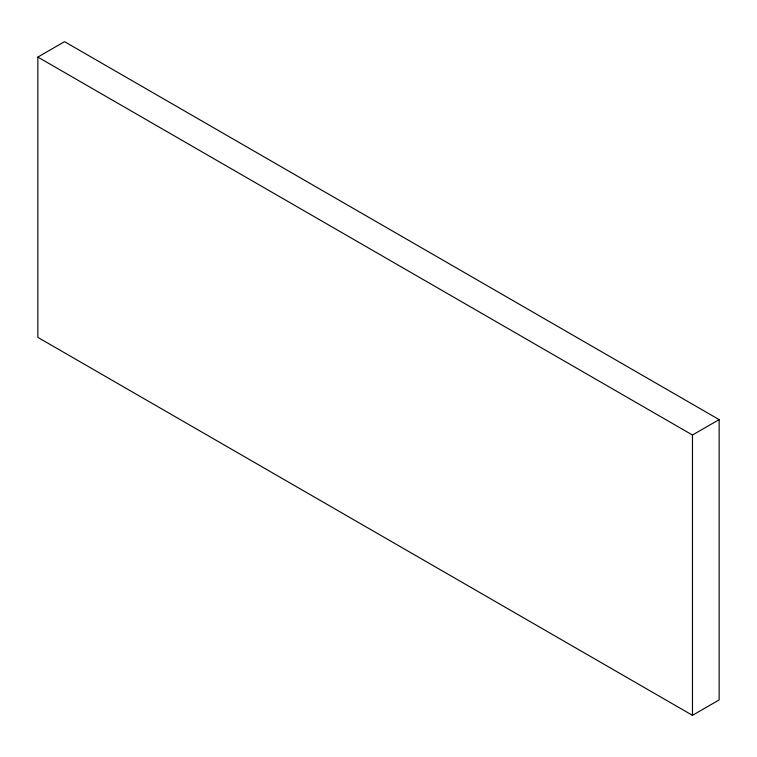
<?xml version="1.0" encoding="UTF-8"?>
<svg xmlns="http://www.w3.org/2000/svg" width="757" height="757" viewBox="0 0 757 757"><rect width="100%" height="100%" fill="white"/><g stroke="black" fill="none" stroke-linecap="round" stroke-linejoin="round"><path stroke-width="1.14" d="M37.85 57.078L64.534 41.673L719.15 419.615L719.15 699.922L692.466 715.327L37.85 337.385L37.85 57.078L692.466 435.02L719.15 419.615M692.466 435.02L692.466 715.327"/></g></svg>
